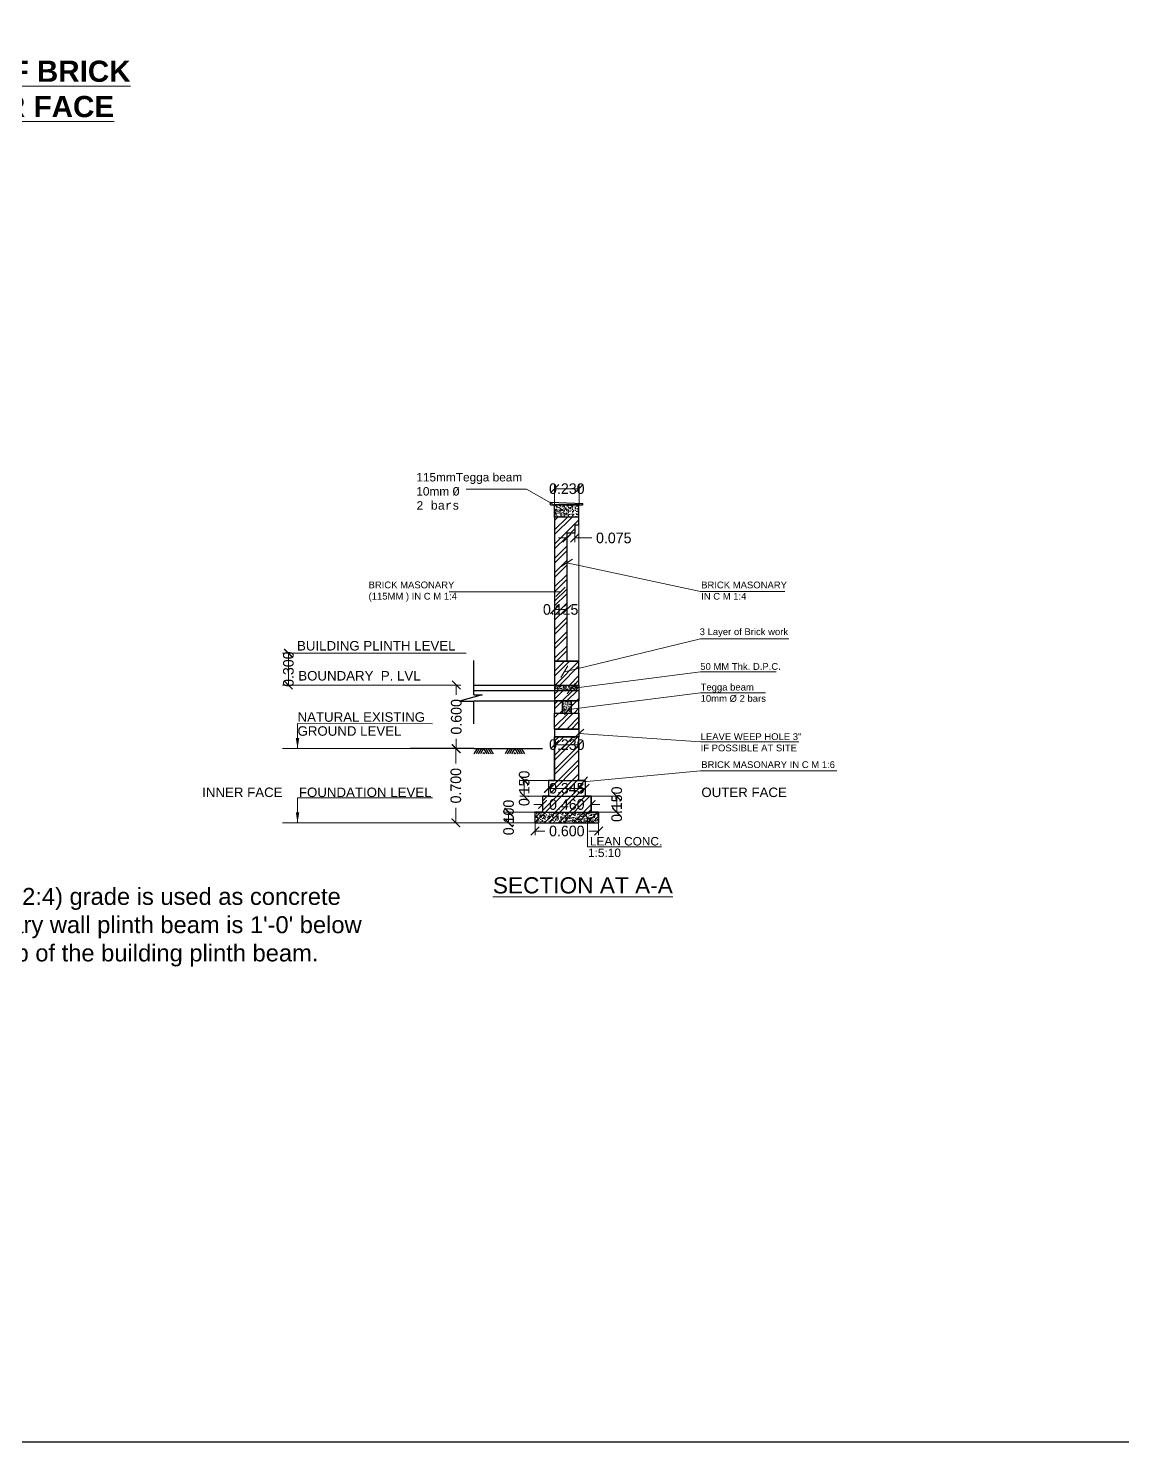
# Model space of a CAD drawing. Header units: millimetres. Extents: x 3614 to 12428, y -844 to 6844.
# Drawn here: x 5704.79 to 5715.12, y -803.27 to -789.93 of the extents above; entities that cross this region are included whole.
import ezdxf
from ezdxf.enums import TextEntityAlignment as Align

# ---------------------------------------------------------------- set-up
doc = ezdxf.new("R2010")
doc.units = ezdxf.units.MM
doc.header["$LTSCALE"] = 40
doc.header["$MEASUREMENT"] = 0
doc.header["$PDMODE"] = 32
doc.header["$PDSIZE"] = 0.02
doc.linetypes.add('DASHED', pattern=[0.75, 0.5, -0.25])
doc.layers.get('0').update_dxf_attribs({"linetype": 'CONTINUOUS', "lineweight": 20})
doc.layers.get('Defpoints').update_dxf_attribs({"linetype": 'CONTINUOUS', "lineweight": 20})
doc.layers.add('2 dpc', color=253, linetype='CONTINUOUS')
for name, color, linetype, lineweight in [('BAR1', 42, 'CONTINUOUS', 30), ('Col-Hatch', 254, 'CONTINUOUS', 13), ('Dim', 220, 'CONTINUOUS', 15), ('elevation', 7, 'CONTINUOUS', 9), ('Hatch', 42, 'CONTINUOUS', 15), ('Layer1', 12, 'CONTINUOUS', 30), ('TEXT', 7, 'CONTINUOUS', 20), ('Wall', 7, 'CONTINUOUS', 30)]:
    doc.layers.add(name, color=color, linetype=linetype, lineweight=lineweight)
doc.styles.add('ARIAL', font='arial.ttf')
doc.styles.add('DIM', font='arial.ttf')
doc.styles.add('dim-stylus bt', font='arial.ttf')
doc.styles.get("Standard").update_dxf_attribs({"font": 'txt.shx', "height": 0.03937})
doc.styles.add('Tabrej', font='GOTHIC.TTF')
doc.dimstyles.new('AA1', dxfattribs={"dimtxt": 80, "dimasz": 80, "dimexe": 0.18, "dimexo": 40, "dimgap": 20, "dimtad": 1, "dimdec": 0, "dimzin": 0, "dimdsep": 46, "dimtxsty": 'Standard', "dimblk": 'OBLIQUE', "dimcen": 0.09, "dimclrd": 256, "dimclre": 256, "dimadec": 0, "dimazin": 0, "dimtfac": 1, "dimtdec": 0, "dimtofl": 0, "dimtmove": 2, "dimatfit": 3, "dimldrblk": 'OBLIQUE', "dimfxl": 0, "dimtolj": 1, "dimtzin": 0, "dimlwd": -1, "dimlwe": -1, "dimarcsym": 0})
doc.dimstyles.new('DIMEN', dxfattribs={"dimtxt": 0.2, "dimasz": 0.25, "dimexe": 0.18, "dimexo": 0.0625, "dimgap": 0.09, "dimtad": 0, "dimdec": 3, "dimzin": 0, "dimdsep": 46, "dimtxsty": 'Tabrej', "dimcen": 0, "dimclrd": 256, "dimclre": 256, "dimclrt": 7, "dimadec": 0, "dimazin": 0, "dimtfac": 1, "dimtdec": 3, "dimtofl": 0, "dimtmove": 0, "dimatfit": 1, "dimfxl": 0, "dimtolj": 1, "dimtzin": 0, "dimlwd": -1, "dimlwe": -1, "dimarcsym": 0})

# ---------------------------------------------------------------- blocks, each defined once
blk = doc.blocks.new('_ArchTick')
at = {"color": 0, "const_width": 0.15}
blk.add_lwpolyline([(-0.5, -0.5), (0.5, 0.5)], dxfattribs=at)
blk = doc.blocks.new('*D570')
at = {"layer": 'Defpoints', "color": 0, "transparency": 16777216}
for p in [(5709.57, -797.426), (5710.17, -797.426), (5710.17, -797.504)]:
    blk.add_point(p, dxfattribs=at)
at = {"layer": 'Dim', "transparency": 16777216}
for p, q in [((5709.57, -797.43), (5709.57, -797.544)), ((5709.57, -797.504), (5709.661, -797.504)), ((5710.17, -797.504), (5710.079, -797.504)), ((5710.17, -797.43), (5710.17, -797.544))]:
    blk.add_line(p, q, dxfattribs=at)
at = {"layer": 'Dim', "transparency": 16777216, "xscale": 0.08000000000000002, "yscale": 0.08000000000000002, "zscale": 0.08000000000000002, "rotation": 180}
blk.add_blockref('_ArchTick', (5709.57, -797.504), dxfattribs=at)
at = {"layer": 'Dim', "transparency": 16777216, "xscale": 0.08000000000000002, "yscale": 0.08000000000000002, "zscale": 0.08000000000000002}
blk.add_blockref('_ArchTick', (5710.17, -797.504), dxfattribs=at)
at = {"layer": 'Dim', "color": 7, "transparency": 16777216, "insert": (5709.87, -797.504), "char_height": 0.1, "attachment_point": 5, "style": 'Tabrej'}
blk.add_mtext('\\A1;0.600', dxfattribs=at)
blk = doc.blocks.new('*D571')
at = {"layer": 'Defpoints', "color": 0, "transparency": 16777216}
for p in [(5709.321, -797.326), (5709.57, -797.326), (5709.57, -797.426)]:
    blk.add_point(p, dxfattribs=at)
at = {"layer": 'Dim', "transparency": 16777216}
for p, q in [((5709.566, -797.326), (5709.281, -797.326)), ((5709.321, -797.426), (5709.321, -797.326)), ((5709.566, -797.426), (5709.281, -797.426))]:
    blk.add_line(p, q, dxfattribs=at)
at = {"layer": 'Dim', "transparency": 16777216, "xscale": 0.08000000000000002, "yscale": 0.08000000000000002, "zscale": 0.08000000000000002}
for p, rotation in [((5709.321, -797.326), 90), ((5709.321, -797.426), 270)]:
    blk.add_blockref('_ArchTick', p, dxfattribs=dict(at, rotation=rotation))
at = {"layer": 'Dim', "color": 7, "transparency": 16777216, "insert": (5709.321, -797.376), "char_height": 0.1, "attachment_point": 5, "rotation": 90, "style": 'Tabrej'}
blk.add_mtext('\\A1;0.100', dxfattribs=at)
blk = doc.blocks.new('*D572')
at = {"layer": 'Defpoints', "color": 0, "transparency": 16777216}
for p in [(5708.823, -796.726), (5708.823, -796.726), (5708.823, -797.426)]:
    blk.add_point(p, dxfattribs=at)
at = {"layer": 'Dim', "transparency": 16777216}
for p, q in [((5708.819, -796.726), (5708.783, -796.726)), ((5708.823, -796.726), (5708.823, -796.867)), ((5708.823, -797.426), (5708.823, -797.285)), ((5708.819, -797.426), (5708.783, -797.426))]:
    blk.add_line(p, q, dxfattribs=at)
at = {"layer": 'Dim', "transparency": 16777216, "xscale": 0.08000000000000002, "yscale": 0.08000000000000002, "zscale": 0.08000000000000002}
for p, rotation in [((5708.823, -796.726), 90), ((5708.823, -797.426), 270)]:
    blk.add_blockref('_ArchTick', p, dxfattribs=dict(at, rotation=rotation))
at = {"layer": 'Dim', "color": 7, "transparency": 16777216, "insert": (5708.823, -797.076), "char_height": 0.1, "attachment_point": 5, "rotation": 90, "style": 'Tabrej'}
blk.add_mtext('\\A1;0.700', dxfattribs=at)
blk = doc.blocks.new('*D573')
at = {"layer": 'Defpoints', "color": 0, "transparency": 16777216}
for p in [(5708.823, -796.126), (5708.827, -796.126), (5708.823, -796.726)]:
    blk.add_point(p, dxfattribs=at)
at = {"layer": 'Dim', "transparency": 16777216}
for p, q in [((5708.827, -796.126), (5708.867, -796.126)), ((5708.827, -796.126), (5708.827, -796.217)), ((5708.827, -796.726), (5708.827, -796.635)), ((5708.827, -796.726), (5708.867, -796.726))]:
    blk.add_line(p, q, dxfattribs=at)
at = {"layer": 'Dim', "transparency": 16777216, "xscale": 0.08000000000000002, "yscale": 0.08000000000000002, "zscale": 0.08000000000000002}
for p, rotation in [((5708.827, -796.126), 90), ((5708.827, -796.726), 270)]:
    blk.add_blockref('_ArchTick', p, dxfattribs=dict(at, rotation=rotation))
at = {"layer": 'Dim', "color": 7, "transparency": 16777216, "insert": (5708.827, -796.426), "char_height": 0.1, "attachment_point": 5, "rotation": 90, "style": 'Tabrej'}
blk.add_mtext('\\A1;0.600', dxfattribs=at)
blk = doc.blocks.new('*D574')
at = {"layer": 'Defpoints', "color": 0, "transparency": 16777216}
for p in [(5707.243, -795.826), (5707.367, -795.826), (5707.367, -796.126)]:
    blk.add_point(p, dxfattribs=at)
at = {"layer": 'Dim', "transparency": 16777216}
for p, q in [((5707.363, -795.826), (5707.203, -795.826)), ((5707.243, -796.126), (5707.243, -795.826)), ((5707.363, -796.126), (5707.203, -796.126))]:
    blk.add_line(p, q, dxfattribs=at)
at = {"layer": 'Dim', "transparency": 16777216, "xscale": 0.08000000000000002, "yscale": 0.08000000000000002, "zscale": 0.08000000000000002}
for p, rotation in [((5707.243, -795.826), 90), ((5707.243, -796.126), 270)]:
    blk.add_blockref('_ArchTick', p, dxfattribs=dict(at, rotation=rotation))
at = {"layer": 'Dim', "color": 7, "transparency": 16777216, "insert": (5707.243, -795.976), "char_height": 0.1, "attachment_point": 5, "rotation": 90, "style": 'Tabrej'}
blk.add_mtext('\\A1;0.300', dxfattribs=at)
blk = doc.blocks.new('*D575')
at = {"layer": 'Defpoints', "color": 0, "transparency": 16777216}
for p in [(5709.64, -797.251), (5710.1, -797.251), (5710.1, -797.254)]:
    blk.add_point(p, dxfattribs=at)
at = {"layer": 'Dim', "transparency": 16777216}
for p, q in [((5709.64, -797.254), (5709.56, -797.254)), ((5709.64, -797.255), (5709.64, -797.294)), ((5710.1, -797.254), (5710.18, -797.254)), ((5710.1, -797.255), (5710.1, -797.294))]:
    blk.add_line(p, q, dxfattribs=at)
at = {"layer": 'Dim', "transparency": 16777216, "xscale": 0.08000000000000002, "yscale": 0.08000000000000002, "zscale": 0.08000000000000002}
blk.add_blockref('_ArchTick', (5709.64, -797.254), dxfattribs=at)
at = {"layer": 'Dim', "transparency": 16777216, "xscale": 0.08000000000000002, "yscale": 0.08000000000000002, "zscale": 0.08000000000000002, "rotation": 180}
blk.add_blockref('_ArchTick', (5710.1, -797.254), dxfattribs=at)
at = {"layer": 'Dim', "color": 7, "transparency": 16777216, "insert": (5709.87, -797.254), "char_height": 0.1, "attachment_point": 5, "style": 'Tabrej'}
blk.add_mtext('\\A1;0.460', dxfattribs=at)
blk = doc.blocks.new('*D576')
at = {"layer": 'Defpoints', "color": 0, "transparency": 16777216}
for p in [(5709.697, -797.101), (5710.042, -797.101), (5710.042, -797.101)]:
    blk.add_point(p, dxfattribs=at)
at = {"layer": 'Dim', "transparency": 16777216}
for p, q in [((5709.697, -797.097), (5709.697, -797.061)), ((5709.697, -797.101), (5710.042, -797.101)), ((5710.042, -797.097), (5710.042, -797.061))]:
    blk.add_line(p, q, dxfattribs=at)
at = {"layer": 'Dim', "transparency": 16777216, "xscale": 0.08000000000000002, "yscale": 0.08000000000000002, "zscale": 0.08000000000000002, "rotation": 180}
blk.add_blockref('_ArchTick', (5709.697, -797.101), dxfattribs=at)
at = {"layer": 'Dim', "transparency": 16777216, "xscale": 0.08000000000000002, "yscale": 0.08000000000000002, "zscale": 0.08000000000000002}
blk.add_blockref('_ArchTick', (5710.042, -797.101), dxfattribs=at)
at = {"layer": 'Dim', "color": 7, "transparency": 16777216, "insert": (5709.87, -797.101), "char_height": 0.1, "attachment_point": 5, "style": 'Tabrej'}
blk.add_mtext('\\A1;0.345', dxfattribs=at)
blk = doc.blocks.new('*D577')
at = {"layer": 'Defpoints', "color": 0, "transparency": 16777216}
for p in [(5710.1, -797.176), (5710.341, -797.176), (5710.1, -797.326)]:
    blk.add_point(p, dxfattribs=at)
at = {"layer": 'Dim', "transparency": 16777216}
for p, q in [((5710.104, -797.176), (5710.381, -797.176)), ((5710.341, -797.326), (5710.341, -797.176)), ((5710.104, -797.326), (5710.381, -797.326))]:
    blk.add_line(p, q, dxfattribs=at)
at = {"layer": 'Dim', "transparency": 16777216, "xscale": 0.08000000000000002, "yscale": 0.08000000000000002, "zscale": 0.08000000000000002}
for p, rotation in [((5710.341, -797.176), 90), ((5710.341, -797.326), 270)]:
    blk.add_blockref('_ArchTick', p, dxfattribs=dict(at, rotation=rotation))
at = {"layer": 'Dim', "color": 7, "transparency": 16777216, "insert": (5710.341, -797.251), "char_height": 0.1, "attachment_point": 5, "rotation": 90, "style": 'Tabrej'}
blk.add_mtext('\\A1;0.150', dxfattribs=at)
blk = doc.blocks.new('*D578')
at = {"layer": 'Defpoints', "color": 0, "transparency": 16777216}
for p in [(5709.468, -797.026), (5710.042, -797.026), (5710.042, -797.176)]:
    blk.add_point(p, dxfattribs=at)
at = {"layer": 'Dim', "transparency": 16777216}
for p, q in [((5710.038, -797.026), (5709.428, -797.026)), ((5709.468, -797.176), (5709.468, -797.026)), ((5710.038, -797.176), (5709.428, -797.176))]:
    blk.add_line(p, q, dxfattribs=at)
at = {"layer": 'Dim', "transparency": 16777216, "xscale": 0.08000000000000002, "yscale": 0.08000000000000002, "zscale": 0.08000000000000002}
for p, rotation in [((5709.468, -797.026), 90), ((5709.468, -797.176), 270)]:
    blk.add_blockref('_ArchTick', p, dxfattribs=dict(at, rotation=rotation))
at = {"layer": 'Dim', "color": 7, "transparency": 16777216, "insert": (5709.468, -797.101), "char_height": 0.1, "attachment_point": 5, "rotation": 90, "style": 'Tabrej'}
blk.add_mtext('\\A1;0.150', dxfattribs=at)
blk = doc.blocks.new('*D579')
at = {"layer": 'Defpoints', "color": 0, "transparency": 16777216}
for p in [(5709.755, -796.687), (5709.985, -796.687), (5709.985, -796.689)]:
    blk.add_point(p, dxfattribs=at)
at = {"layer": 'Dim', "transparency": 16777216}
for p, q in [((5709.755, -796.689), (5709.985, -796.689)), ((5709.755, -796.691), (5709.755, -796.729)), ((5709.985, -796.691), (5709.985, -796.729))]:
    blk.add_line(p, q, dxfattribs=at)
at = {"layer": 'Dim', "transparency": 16777216, "xscale": 0.08000000000000002, "yscale": 0.08000000000000002, "zscale": 0.08000000000000002, "rotation": 180}
blk.add_blockref('_ArchTick', (5709.755, -796.689), dxfattribs=at)
at = {"layer": 'Dim', "transparency": 16777216, "xscale": 0.08000000000000002, "yscale": 0.08000000000000002, "zscale": 0.08000000000000002}
blk.add_blockref('_ArchTick', (5709.985, -796.689), dxfattribs=at)
at = {"layer": 'Dim', "color": 7, "transparency": 16777216, "insert": (5709.87, -796.689), "char_height": 0.1, "attachment_point": 5, "style": 'Tabrej'}
blk.add_mtext('\\A1;0.230', dxfattribs=at)
blk = doc.blocks.new('*D580')
at = {"layer": 'Defpoints', "color": 0, "transparency": 16777216}
for p in [(5709.755, -795.448), (5709.87, -795.413), (5709.87, -795.448)]:
    blk.add_point(p, dxfattribs=at)
at = {"layer": 'Dim', "transparency": 16777216}
for p, q in [((5709.755, -795.444), (5709.755, -795.373)), ((5709.87, -795.444), (5709.87, -795.373)), ((5709.755, -795.413), (5709.87, -795.413))]:
    blk.add_line(p, q, dxfattribs=at)
at = {"layer": 'Dim', "transparency": 16777216, "xscale": 0.08000000000000002, "yscale": 0.08000000000000002, "zscale": 0.08000000000000002, "rotation": 180}
blk.add_blockref('_ArchTick', (5709.755, -795.413), dxfattribs=at)
at = {"layer": 'Dim', "transparency": 16777216, "xscale": 0.08000000000000002, "yscale": 0.08000000000000002, "zscale": 0.08000000000000002}
blk.add_blockref('_ArchTick', (5709.87, -795.413), dxfattribs=at)
at = {"layer": 'Dim', "color": 7, "transparency": 16777216, "insert": (5709.812, -795.413), "char_height": 0.1, "attachment_point": 5, "style": 'Tabrej'}
blk.add_mtext('\\A1;0.115', dxfattribs=at)
blk = doc.blocks.new('*D581')
at = {"layer": 'Defpoints', "color": 0, "transparency": 16777216}
for p in [(5709.87, -794.691), (5709.945, -794.691), (5709.945, -794.738)]:
    blk.add_point(p, dxfattribs=at)
at = {"layer": 'Dim', "transparency": 16777216}
for p, q in [((5709.87, -794.695), (5709.87, -794.778)), ((5709.945, -794.695), (5709.945, -794.778)), ((5709.87, -794.738), (5709.79, -794.738)), ((5709.945, -794.738), (5710.105, -794.738))]:
    blk.add_line(p, q, dxfattribs=at)
at = {"layer": 'Dim', "transparency": 16777216, "xscale": 0.08000000000000002, "yscale": 0.08000000000000002, "zscale": 0.08000000000000002}
blk.add_blockref('_ArchTick', (5709.87, -794.738), dxfattribs=at)
at = {"layer": 'Dim', "transparency": 16777216, "xscale": 0.08000000000000002, "yscale": 0.08000000000000002, "zscale": 0.08000000000000002, "rotation": 180}
blk.add_blockref('_ArchTick', (5709.945, -794.738), dxfattribs=at)
at = {"layer": 'Dim', "color": 7, "transparency": 16777216, "insert": (5710.313, -794.738), "char_height": 0.1, "attachment_point": 5, "style": 'Tabrej'}
blk.add_mtext('\\A1;0.075', dxfattribs=at)
blk = doc.blocks.new('*D582')
at = {"layer": 'Defpoints', "color": 0, "transparency": 16777216}
for p in [(5709.985, -794.273), (5709.755, -794.426), (5709.985, -794.426)]:
    blk.add_point(p, dxfattribs=at)
at = {"layer": 'Dim', "transparency": 16777216}
for p, q in [((5709.755, -794.422), (5709.755, -794.233)), ((5709.755, -794.273), (5709.985, -794.273)), ((5709.985, -794.422), (5709.985, -794.233))]:
    blk.add_line(p, q, dxfattribs=at)
at = {"layer": 'Dim', "transparency": 16777216, "xscale": 0.08000000000000002, "yscale": 0.08000000000000002, "zscale": 0.08000000000000002, "rotation": 180}
blk.add_blockref('_ArchTick', (5709.755, -794.273), dxfattribs=at)
at = {"layer": 'Dim', "transparency": 16777216, "xscale": 0.08000000000000002, "yscale": 0.08000000000000002, "zscale": 0.08000000000000002}
blk.add_blockref('_ArchTick', (5709.985, -794.273), dxfattribs=at)
at = {"layer": 'Dim', "color": 7, "transparency": 16777216, "insert": (5709.87, -794.273), "char_height": 0.1, "attachment_point": 5, "style": 'Tabrej'}
blk.add_mtext('\\A1;0.230', dxfattribs=at)

msp = doc.modelspace()

# ---------------------------------------------------------------- hatches: boundary and pattern name
at = {"layer": 'BAR1'}
h = msp.add_hatch(color=256, dxfattribs=at)
h.paths.add_polyline_path([(5709.8675, -794.4613, 1), (5709.8675, -794.4713, 1)])
h.paths.add_polyline_path([(5709.8675, -794.5013, 1), (5709.8675, -794.5113, 1)])
h = msp.add_hatch(color=256, dxfattribs=at)
h.paths.add_polyline_path([(5709.8447, -796.3609, 1), (5709.8547, -796.3609, 1)])
h.paths.add_polyline_path([(5709.8847, -796.3609, 1), (5709.8947, -796.3609, 1)])
at = {"layer": 'Col-Hatch'}
h = msp.add_hatch(dxfattribs=at)
h.set_pattern_fill('AR-CONC', color=256, scale=0.0003, style=0)
h.set_pattern_definition([(50, (1938.132374, -1687.527686), (0.0546554007, -0.00478172566), [0.005715, -0.062865]), (355, (1938.132374, -1687.527686), (-0.0105728478, 0.0573169929), [0.004572, -0.050292]), (100.451, (1938.13693, -1687.528084), (0.0440827505, 0.05253500635), [0.004857, -0.053427]), (46.1842, (1938.132374, -1687.512446), (0.0813237123, -0.0126126984), [0.0085725, -0.0942975]), (96.6356, (1938.13915, -1687.5135), (0.0712212703, 0.0742276668), [0.0072855, -0.0801405]), (351.184, (1938.13237, -1687.512446), (0.0712213817, 0.0742275354), [0.006858, -0.075438]), (21, (1938.139994, -1687.516256), (0.04548446395, -0.03067965555), [0.005715, -0.062865]), (326, (1938.139994, -1687.516256), (0.0185406085, 0.0552563898), [0.004572, -0.050292]), (71.4514, (1938.143784, -1687.51881), (0.0640249472, 0.0245768573), [0.004857, -0.053427]), (37.5, (1938.132374, -1687.527686), (0.00092658098, 0.02536651166), [0, -0.0496824, 0, -0.051054, 0, -0.0504825]), (7.5, (1938.132374, -1687.527686), (0.02004589875, 0.03005417245), [0, -0.0291084, 0, -0.0485394, 0, -0.0192405]), (327.5, (1938.115381, -1687.527686), (0.04067717855, -0.0017186232), [0, -0.01905, 0, -0.059436, 0, -0.078867]), (317.5, (1938.10776, -1687.527686), (0.0444387544, 0.0076279473), [0, -0.024765, 0, -0.0394716, 0, -0.056007])])
h.paths.add_polyline_path([(5709.9847, -794.5409), (5709.9847, -794.4259), (5709.9097, -794.4259), (5709.8297, -794.4259), (5709.7547, -794.4259), (5709.7547, -794.5409)])
h = msp.add_hatch(dxfattribs=at)
h.set_pattern_fill('AR-CONC', color=256, scale=0.0002, style=0)
h.set_pattern_definition([(50, (1970.42115, -1832.536894), (0.0364369338, -0.0031878171), [0.00381, -0.04191]), (355, (1970.42115, -1832.536894), (-0.0070485652, 0.03821132858), [0.003048, -0.033528]), (100.451, (1970.424188, -1832.53716), (0.02938850033, 0.03502333756), [0.003238, -0.035618]), (46.1842, (1970.42115, -1832.526734), (0.0542158082, -0.0084084656), [0.005715, -0.062865]), (96.6356, (1970.42567, -1832.527435), (0.0474808469, 0.0494851112), [0.004857, -0.053427]), (351.184, (1970.42115, -1832.526734), (0.0474809212, 0.0494850236), [0.004572, -0.050292]), (21, (1970.42623, -1832.529274), (0.03032297597, -0.0204531037), [0.00381, -0.04191]), (326, (1970.42623, -1832.529274), (0.01236040567, 0.03683759322), [0.003048, -0.033528]), (71.4514, (1970.428758, -1832.53098), (0.04268329815, 0.01638457154), [0.003238, -0.035618]), (37.5, (1970.421151, -1832.536894), (0.00061772065, 0.016911007775), [0, -0.0331216, 0, -0.034036, 0, -0.033655]), (7.5, (1970.421151, -1832.536894), (0.0133639325, 0.02003611496), [0, -0.0194056, 0, -0.0323596, 0, -0.012827]), (327.5, (1970.409823, -1832.536894), (0.027118119033, -0.0011457488), [0, -0.0127, 0, -0.039624, 0, -0.052578]), (317.5, (1970.404743, -1832.536894), (0.02962583628, 0.0050852982), [0, -0.01651, 0, -0.0263144, 0, -0.037338])])
h.paths.add_polyline_path([(5709.7547, -796.1259), (5709.7547, -796.1759), (5709.9847, -796.1759), (5709.9847, -796.1259)])
h = msp.add_hatch(dxfattribs=at)
h.set_pattern_fill('AR-CONC', color=256, scale=0.003, style=0)
h.set_pattern_definition([(50, (4934.280954, -297.430978), (0.02151780548, -0.00188256405), [0.00225, -0.02475]), (355, (4934.280954, -297.430978), (-0.00416254, 0.022565764), [0.0018, -0.0198]), (100.4514, (4934.282747, -297.431135), (0.01735528145, 0.02068318626), [0.0019122057, -0.02103426336]), (46.1842, (4934.280954, -297.424978), (0.03201723146, -0.0049655704), [0.003375, -0.037125]), (96.6356, (4934.283622, -297.42539), (0.0280398812, 0.0292235361), [0.0028683086, -0.03155139]), (351.1842, (4934.280954, -297.424978), (0.0280398584, 0.029223558), [0.0027, -0.0297]), (21, (4934.283954, -297.426478), (0.01790721156, -0.01207856672), [0.00225, -0.02475]), (326, (4934.283954, -297.426478), (0.00729945996, 0.02175450135), [0.0018, -0.0198]), (71.4514, (4934.285446, -297.427484), (0.02520667886, 0.0096759149), [0.0019122057, -0.02103426336]), (37.5, (4934.280954, -297.430978), (0.00036479566, 0.009986815615), [0, -0.01956, 0, -0.0201, 0, -0.019875]), (7.5, (4934.280954, -297.430978), (0.00789208612, 0.01183235136), [0, -0.01146, 0, -0.01911, 0, -0.007575]), (327.5, (4934.274264, -297.430978), (0.016014673085, -0.00067664615), [0, -0.0075, 0, -0.0234, 0, -0.03105]), (317.5, (4934.271264, -297.430978), (0.01749558508, 0.00300314947), [0, -0.00975, 0, -0.01554, 0, -0.02205])])
h.paths.add_polyline_path([(5709.8547, -796.3609, -1), (5709.8447, -796.3609, -1)], flags=16)
h.paths.add_polyline_path([(5709.8947, -796.3609, -1), (5709.8847, -796.3609, -1)], flags=16)
h.paths.add_polyline_path([(5709.8297, -796.3909), (5709.9097, -796.3909), (5709.9097, -796.2759), (5709.8297, -796.2759)])
h = msp.add_hatch(dxfattribs=at)
h.set_pattern_fill('AR-CONC', color=256, scale=0.0003, style=0)
h.set_pattern_definition([(50, (1970.42115, -1832.536894), (0.0546554007, -0.00478172566), [0.005715, -0.062865]), (355, (1970.42115, -1832.536894), (-0.0105728478, 0.0573169929), [0.004572, -0.050292]), (100.451, (1970.425706, -1832.537293), (0.0440827505, 0.05253500635), [0.004857, -0.053427]), (46.1842, (1970.42115, -1832.521654), (0.0813237123, -0.0126126984), [0.0085725, -0.0942975]), (96.6356, (1970.42793, -1832.522705), (0.0712212703, 0.0742276668), [0.0072855, -0.0801405]), (351.184, (1970.42115, -1832.521654), (0.0712213817, 0.0742275354), [0.006858, -0.075438]), (21, (1970.42877, -1832.525464), (0.04548446395, -0.03067965555), [0.005715, -0.062865]), (326, (1970.42877, -1832.525464), (0.0185406085, 0.0552563898), [0.004572, -0.050292]), (71.4514, (1970.43256, -1832.52802), (0.0640249472, 0.0245768573), [0.004857, -0.053427]), (37.5, (1970.421151, -1832.536894), (0.00092658098, 0.02536651166), [0, -0.0496824, 0, -0.051054, 0, -0.0504825]), (7.5, (1970.42115, -1832.536894), (0.02004589875, 0.03005417245), [0, -0.0291084, 0, -0.0485394, 0, -0.0192405]), (327.5, (1970.404159, -1832.536894), (0.04067717855, -0.0017186232), [0, -0.01905, 0, -0.059436, 0, -0.078867]), (317.5, (1970.39654, -1832.536894), (0.0444387544, 0.0076279473), [0, -0.024765, 0, -0.0394716, 0, -0.056007])])
h.paths.add_polyline_path([(5709.5697, -797.3259), (5709.5697, -797.4259), (5710.1697, -797.4259), (5710.1697, -797.3259)])
at = {"layer": 'Hatch'}
h = msp.add_hatch(dxfattribs=at)
h.set_pattern_fill('ANSI32', color=256, scale=0.01, style=0)
h.set_pattern_definition([(45, (1938.13237, -1687.52769), (-0.067351921, 0.067351921), []), (45, (1938.17728, -1687.52769), (-0.067351921, 0.067351921), [])])
h.paths.add_polyline_path([(5709.7547, -795.9009), (5709.8697, -795.9009), (5709.8697, -794.6909), (5709.9447, -794.6909), (5709.9447, -794.6159), (5709.9847, -794.6159), (5709.9847, -794.5409), (5709.7547, -794.5409)])
h = msp.add_hatch(dxfattribs=at)
h.set_pattern_fill('ANSI32', color=256, scale=0.01, style=0)
h.set_pattern_definition([(45, (1938.48651, -1687.70001), (-0.067351921, 0.067351921), []), (45, (1938.53141, -1687.70001), (-0.067351921, 0.067351921), [])])
h.paths.add_polyline_path([(5709.9847, -796.1259), (5709.9847, -795.9009), (5709.7547, -795.9009), (5709.7547, -796.1259)])
h = msp.add_hatch(dxfattribs=at)
h.set_pattern_fill('ANSI32', color=256, scale=0.01, style=0)
h.set_pattern_definition([(45, (1969.95479, -1720.70281), (-0.067351921, 0.067351921), []), (45, (1969.99969, -1720.70281), (-0.067351921, 0.067351921), [])])
h.paths.add_polyline_path([(5709.7547, -796.1759), (5709.7547, -796.2759), (5709.8297, -796.2759), (5709.9097, -796.2759), (5709.9847, -796.2759), (5709.9847, -796.1759)])
h = msp.add_hatch(dxfattribs=at)
h.set_pattern_fill('ANSI32', color=256, scale=0.01, style=0)
h.set_pattern_definition([(45, (1970.42115, -1832.53689), (-0.067351921, 0.067351921), []), (45, (1970.46605, -1832.53689), (-0.067351921, 0.067351921), [])])
h.paths.add_polyline_path([(5709.9097, -796.3909), (5709.9847, -796.3909), (5709.9847, -796.2759), (5709.9097, -796.2759)])
h.paths.add_polyline_path([(5709.8297, -796.2759), (5709.7547, -796.2759), (5709.7547, -796.3909), (5709.8297, -796.3909)])
h = msp.add_hatch(dxfattribs=at)
h.set_pattern_fill('ANSI32', color=256, scale=0.01, style=0)
h.set_pattern_definition([(45, (1937.29387, -1686.32052), (-0.067351921, 0.067351921), []), (45, (1937.33878, -1686.32052), (-0.067351921, 0.067351921), [])])
h.paths.add_polyline_path([(5709.9847, -796.6159), (5709.7547, -796.6159), (5709.7547, -797.0259), (5709.7147, -797.0259), (5709.7147, -797.1759), (5709.6397, -797.1759), (5709.6397, -797.3259), (5709.5697, -797.3259), (5709.5697, -797.4259), (5710.1697, -797.4259), (5710.1697, -797.3259), (5710.0997, -797.3259), (5710.0997, -797.1759), (5710.0247, -797.1759), (5710.0247, -797.0259), (5709.9847, -797.0259)])
h.paths.add_polyline_path([(5709.7547, -796.3909), (5709.9847, -796.3909), (5709.9847, -796.5409), (5709.7547, -796.5409)])

# ---------------------------------------------------------------- linework, layer by layer
at = {"layer": '2 dpc'}
for p, q in [((5709.7172, -794.3984), (5710.0222, -794.4122)), ((5710.0108, -794.4228), (5710.0108, -794.4259)), ((5710.017, -794.4228), (5710.017, -794.4259)), ((5710.017, -794.4259), (5710.0222, -794.4259)), ((5708.9936, -796.7259), (5708.3909, -796.7259)), ((5709.9847, -796.6159), (5709.7547, -796.6159)), ((5709.7547, -796.6159), (5709.7547, -797.0259)), ((5709.9847, -797.0259), (5709.9847, -796.6159)), ((5709.7547, -797.0259), (5709.6972, -797.0259)), ((5709.6972, -797.0259), (5709.6972, -797.1759)), ((5710.0422, -797.0259), (5709.9847, -797.0259)), ((5710.0422, -797.0259), (5710.0422, -797.1759)), ((5709.7147, -797.1759), (5709.6397, -797.1759)), ((5709.6397, -797.1759), (5709.6397, -797.3259)), ((5710.0997, -797.1759), (5710.0247, -797.1759)), ((5710.0997, -797.3259), (5710.0997, -797.1759)), ((5709.6397, -797.3259), (5709.5697, -797.3259)), ((5709.5697, -797.3259), (5709.5697, -797.4259)), ((5710.1697, -797.3259), (5710.0997, -797.3259)), ((5710.1697, -797.4259), (5710.1697, -797.3259)), ((5709.5697, -797.4259), (5710.1697, -797.4259))]:
    msp.add_line(p, q, dxfattribs=at)
msp.add_lwpolyline([(5709.7547, -796.3909), (5709.9847, -796.3909), (5709.9847, -796.5409), (5709.7547, -796.5409)], close=True, dxfattribs=at)
msp.add_lwpolyline([(5709.7547, -796.6159), (5709.9847, -796.6159)], dxfattribs=at)
at = {"layer": 'BAR1'}
for centre in [(5709.8675, -794.5063), (5709.8497, -796.3609), (5709.8897, -796.3609)]:
    msp.add_circle(centre, 0.005, dxfattribs=at)
at = {"layer": 'elevation'}
msp.add_line((5709.9847, -794.6159), (5709.9847, -795.9009), dxfattribs=at)
at = {"layer": 'Layer1'}
for p, q in [((5709.7547, -796.5409), (5709.9847, -796.5409)), ((5709.7547, -796.5409), (5709.7547, -796.6159)), ((5709.9847, -796.5409), (5709.9847, -796.6159)), ((5709.7547, -796.6159), (5709.9847, -796.6159))]:
    msp.add_line(p, q, dxfattribs=at)
at = {"layer": 'TEXT', "linetype": 'DASHED', "ltscale": 10}
for p, q in [((5707.1875, -795.8259), (5708.9191, -795.8259)), ((5707.1875, -796.1259), (5708.8696, -796.1259)), ((5707.1875, -796.7259), (5708.9191, -796.7259)), ((5707.1875, -797.4259), (5709.5697, -797.4259))]:
    msp.add_line(p, q, dxfattribs=at)
at = {"layer": 'TEXT'}
msp.add_line((5708.8231, -796.4417), (5708.8231, -796.4417), dxfattribs=at)
at = {"layer": 'Wall'}
for p, q in [((5709.7172, -794.4259), (5709.7172, -794.3984)), ((5709.7172, -794.4259), (5710.0108, -794.4259)), ((5709.7547, -794.5409), (5709.7547, -794.4259)), ((5709.8297, -794.4259), (5709.7547, -794.4259)), ((5709.9097, -794.4259), (5709.8297, -794.4259)), ((5709.9847, -794.4259), (5709.9097, -794.4259)), ((5709.9847, -794.5409), (5709.9847, -794.4259)), ((5710.0108, -794.4228), (5710.017, -794.4228)), ((5710.0222, -794.4259), (5710.0222, -794.4122)), ((5709.9847, -794.5409), (5709.7547, -794.5409)), ((5709.7547, -794.5409), (5709.7547, -795.9009)), ((5709.9847, -794.6159), (5709.9847, -794.5409)), ((5709.9447, -794.6909), (5709.8697, -794.6909)), ((5709.8697, -794.6909), (5709.8697, -795.9009)), ((5709.9847, -794.6159), (5709.9447, -794.6159)), ((5709.9447, -794.6159), (5709.9447, -794.6909)), ((5708.9936, -796.2193), (5708.9936, -795.8947)), ((5709.7547, -795.9009), (5709.9847, -795.9009)), ((5708.9936, -796.1259), (5709.9847, -796.1259)), ((5708.9936, -796.1759), (5709.9847, -796.1759)), ((5709.7547, -796.1259), (5709.7547, -796.2759)), ((5709.9847, -796.1259), (5709.9847, -796.2759)), ((5709.0702, -796.2193), (5708.858, -796.2782)), ((5708.858, -796.2782), (5708.9936, -796.2782)), ((5708.9936, -796.2193), (5709.0702, -796.2193)), ((5708.9936, -796.2759), (5709.7547, -796.2759)), ((5708.9936, -796.4917), (5708.9936, -796.2782)), ((5709.7547, -796.2759), (5709.9847, -796.2759)), ((5709.9097, -796.2759), (5709.8297, -796.2759)), ((5709.9847, -796.2759), (5709.9097, -796.2759)), ((5709.9097, -796.2759), (5709.9097, -796.3909)), ((5709.9847, -796.3909), (5709.9847, -796.2759)), ((5709.7547, -796.5409), (5709.7547, -796.3909)), ((5709.7547, -796.3909), (5709.9847, -796.3909)), ((5709.9847, -796.5409), (5709.9847, -796.3909)), ((5708.9936, -796.7259), (5709.6397, -796.7259)), ((5709.0233, -796.7259), (5708.9936, -796.7767)), ((5709.0439, -796.7259), (5709.0142, -796.7767)), ((5709.0645, -796.7259), (5709.0348, -796.7767)), ((5709.085, -796.7259), (5709.0554, -796.7767)), ((5709.085, -796.7259), (5709.1147, -796.7767)), ((5709.1056, -796.7259), (5709.1353, -796.7767)), ((5709.1262, -796.7259), (5709.1559, -796.7767)), ((5709.1468, -796.7259), (5709.1765, -796.7767)), ((5709.3164, -796.7259), (5709.2867, -796.7767)), ((5709.337, -796.7259), (5709.3073, -796.7767)), ((5709.3576, -796.7259), (5709.3279, -796.7767)), ((5709.3782, -796.7259), (5709.3485, -796.7767)), ((5709.3782, -796.7259), (5709.4078, -796.7767)), ((5709.3988, -796.7259), (5709.4284, -796.7767)), ((5709.4193, -796.7259), (5709.449, -796.7767)), ((5709.4399, -796.7259), (5709.4696, -796.7767)), ((5709.7547, -797.0259), (5709.7547, -796.6159)), ((5709.9847, -797.0259), (5709.9847, -796.6159)), ((5709.085, -796.7612), (5709.076, -796.7767)), ((5709.085, -796.7612), (5709.0941, -796.7767)), ((5709.1056, -796.7612), (5709.1147, -796.7767)), ((5709.3782, -796.7612), (5709.3691, -796.7767)), ((5709.3782, -796.7612), (5709.3872, -796.7767)), ((5709.3988, -796.7612), (5709.4078, -796.7767)), ((5709.7147, -797.0259), (5710.0247, -797.0259)), ((5709.6397, -797.1759), (5709.6397, -797.3259)), ((5709.6397, -797.1759), (5710.0997, -797.1759)), ((5710.0997, -797.1759), (5710.0997, -797.3259)), ((5709.5697, -797.3259), (5710.1697, -797.3259)), ((5709.5697, -797.3259), (5709.5697, -797.4259)), ((5710.1697, -797.3259), (5710.1697, -797.4259)), ((5709.5697, -797.4259), (5710.1697, -797.4259))]:
    msp.add_line(p, q, dxfattribs=at)
at = {"layer": 'Wall', "ltscale": 0.05}
msp.add_lwpolyline([(5725.4444, -773.9179), (5686.762, -773.9179), (5686.762, -803.268), (5725.4444, -803.268)], close=True, dxfattribs=at)
at = {"layer": 'Wall'}
msp.add_lwpolyline([(5709.9847, -795.9009), (5709.7547, -795.9009), (5709.7547, -796.1259), (5709.9847, -796.1259)], close=True, dxfattribs=at)
msp.add_lwpolyline([(5709.8297, -796.3909), (5709.8297, -796.2759), (5709.7547, -796.2759), (5709.7547, -796.3909)], dxfattribs=at)

# ---------------------------------------------------------------- texts
at = {"layer": 'TEXT', "style": 'ARIAL'}
for s, height, p in [(' BUILDING PLINTH LEVEL', 0.0896, (5708.0544, -795.7551)), ('BOUNDARY  P. LVL', 0.0896, (5707.9132, -796.0384)), ('NATURAL EXISTING', 0.0896, (5707.9304, -796.4277)), ('GROUND LEVEL', 0.0896, (5707.819, -796.5598)), ('INNER FACE', 0.0896, (5706.8082, -797.1384)), ('FOUNDATION LEVEL', 0.0896, (5707.9676, -797.1384)), ('OUTER FACE', 0.0896, (5711.5431, -797.1384)), (' LEAN CONC.', 0.08, (5710.4137, -797.6003)), (' 1:5:10', 0.08, (5710.21, -797.7095))]:
    msp.add_text(s, height=height, dxfattribs=at).set_placement(p, align=Align.MIDDLE)
at = {"layer": 'TEXT', "insert": (5704.2401, -790.2323), "char_height": 0.2, "width": 4.202516, "attachment_point": 2}
msp.add_mtext('{\\fArial|b1|i0|c0|p34;\\LELEVATION OF BRICK WALL-OUTER FACE}', dxfattribs=at)
at = {"layer": 'TEXT'}
for s, insert, char_height, width, attachment_point, style in [('115mmTegga beam \\P10mm {\\fLucida Console|b0|i0|c0|p49;Ø \\P2 bars}', (5708.4496, -794.1241), 0.08, 4.202516, 1, 'ARIAL'), ('{\\H0.8x;BRICK MASONARY \\P(115MM ) IN C M 1:4}', (5707.9989, -795.2437), 0.08, 1.387634, 4, 'ARIAL'), ('{\\H0.8x;BRICK MASONARY\\PIN C M 1:4}', (5711.1378, -795.2351), 0.08, 1.387634, 4, 'ARIAL'), ('{\\H0.8x;3 Layer of Brick work}  ', (5711.1238, -795.6322), 0.08, 1.387634, 4, 'ARIAL'), ('{\\H0.8x;50 MM Thk. D.P.C.}  ', (5711.1295, -795.9512), 0.08, 1.387634, 4, 'ARIAL'), ('Tegga beam \\P10mm Ø 2 bars', (5711.1328, -796.2), 0.064, 1.387634, 4, 'ARIAL'), ('{\\H0.8x;LEAVE WEEP HOLE 3"\\PIF POSSIBLE AT SITE}', (5711.1328, -796.6667), 0.08, 1.387634, 4, 'ARIAL'), ('{\\H0.8x;BRICK MASONARY IN C M 1:6}', (5711.1387, -796.8777), 0.08, 1.387634, 4, 'ARIAL'), ("                NOTE  :-\\P                1.M15 (1:2:4) grade is used as concrete \\P                2.Boundary wall plinth beam is 1'-0' below        \\P                   from top of the building plinth beam.", (5702.7926, -797.7743), 0.16, 12.191001, 1, 'DIM'), ('{\\LSECTION AT A-A}', (5710.0213, -798.0175), 0.153069, 6.316894, 5, 'dim-stylus bt')]:
    msp.add_mtext(s, dxfattribs=dict(at, insert=insert, char_height=char_height, width=width, attachment_point=attachment_point, style=style))

# ---------------------------------------------------------------- dimensions: what is measured, and where the dimension line sits
at = {"layer": 'Dim'}
for base, p1, p2, picture, middle in [((5709.9847, -794.2729), (5709.7547, -794.4259), (5709.9847, -794.4259), '*D582', (5709.8697, -794.2729)), ((5709.8697, -795.4135), (5709.7547, -795.4482), (5709.8697, -795.4482), '*D580', (5709.8122, -795.4135)), ((5709.9847, -796.6888), (5709.7547, -796.6874), (5709.9847, -796.6874), '*D579', (5709.8697, -796.6888)), ((5710.0422, -797.1009), (5709.6972, -797.1009), (5710.0422, -797.1009), '*D576', (5709.8697, -797.1009))]:
    dim = msp.add_linear_dim(base=base, p1=p1, p2=p2, dimstyle='DIMEN', override={"dimscale": 0.4, "dimtxt": 0.25, "dimasz": 0.2, "dimexe": 0.1, "dimexo": 0.01, "dimgap": 0.1, "dimblk1": 'ArchTick', "dimblk2": 'ArchTick', "dimsah": 1}, dxfattribs=at)
    dim.commit()
    dim.dimension.update_dxf_attribs({"geometry": picture, "text_midpoint": middle, "dimtype": 160})
for base, p1, p2, picture, middle in [((5709.9447, -794.7381), (5709.8697, -794.6909), (5709.9447, -794.6909), '*D581', (5710.313, -794.7381)), ((5710.0997, -797.2536), (5709.6397, -797.2509), (5710.0997, -797.2509), '*D575', (5709.8697, -797.2536)), ((5710.1697, -797.5044), (5709.5697, -797.4259), (5710.1697, -797.4259), '*D570', (5709.8697, -797.5044))]:
    dim = msp.add_linear_dim(base=base, p1=p1, p2=p2, dimstyle='DIMEN', override={"dimscale": 0.4, "dimtxt": 0.25, "dimasz": 0.2, "dimexe": 0.1, "dimexo": 0.01, "dimgap": 0.1, "dimblk1": 'ArchTick', "dimblk2": 'ArchTick', "dimsah": 1}, dxfattribs=at)
    dim.commit()
    dim.dimension.update_dxf_attribs({"geometry": picture, "text_midpoint": middle})
for base, p1, p2, picture, middle in [((5707.2427, -795.8259), (5707.3666, -796.1259), (5707.3666, -795.8259), '*D574', (5707.2427, -795.9759)), ((5709.4678, -797.0259), (5710.0422, -797.1759), (5710.0422, -797.0259), '*D578', (5709.4678, -797.1009)), ((5710.3414, -797.1759), (5710.0997, -797.3259), (5710.0997, -797.1759), '*D577', (5710.3414, -797.2509)), ((5709.3209, -797.3259), (5709.5697, -797.4259), (5709.5697, -797.3259), '*D571', (5709.3209, -797.3759))]:
    dim = msp.add_linear_dim(base=base, p1=p1, p2=p2, angle=90, dimstyle='DIMEN', override={"dimscale": 0.4, "dimtxt": 0.25, "dimasz": 0.2, "dimexe": 0.1, "dimexo": 0.01, "dimgap": 0.1, "dimblk1": 'ArchTick', "dimblk2": 'ArchTick', "dimsah": 1}, dxfattribs=at)
    dim.commit()
    dim.dimension.update_dxf_attribs({"geometry": picture, "text_midpoint": middle, "dimtype": 160})
for base, p1, p2, picture, middle in [((5708.827, -796.1259), (5708.8231, -796.7259), (5708.8231, -796.1259), '*D573', (5708.827, -796.4259)), ((5708.8231, -796.7259), (5708.8231, -797.4259), (5708.8231, -796.7259), '*D572', (5708.8231, -797.0759))]:
    dim = msp.add_linear_dim(base=base, p1=p1, p2=p2, angle=90, dimstyle='DIMEN', override={"dimscale": 0.4, "dimtxt": 0.25, "dimasz": 0.2, "dimexe": 0.1, "dimexo": 0.01, "dimgap": 0.1, "dimblk1": 'ArchTick', "dimblk2": 'ArchTick', "dimsah": 1}, dxfattribs=at)
    dim.commit()
    dim.dimension.update_dxf_attribs({"geometry": picture, "text_midpoint": middle})

# ---------------------------------------------------------------- leaders
at = {"layer": 'Dim', "ltscale": 0.04}
for points in [[(5709.8394, -794.4754), (5709.488, -794.276), (5708.9189, -794.276)], [(5709.8697, -794.9711), (5711.1328, -795.2433), (5711.9259, -795.2433)], [(5709.8104, -795.2465), (5708.7594, -795.2465)], [(5709.8474, -795.9999), (5711.1328, -795.6899), (5711.9653, -795.6899)], [(5709.9122, -796.1592), (5711.1328, -796.0019), (5711.8456, -796.0019)], [(5709.8862, -796.3574), (5711.1328, -796.2), (5711.7444, -796.2)], [(5709.9829, -796.5847), (5711.1328, -796.6619), (5712.0581, -796.6619)], [(5710.0246, -797.0403), (5711.1328, -796.936), (5712.4178, -796.936)], [(5710.0642, -797.3754), (5710.0642, -797.654), (5710.7649, -797.654)]]:
    msp.add_leader(points, dimstyle='AA1', override={"dimasz": 0.09, "dimgap": 2, "dimtad": 0}, dxfattribs=at)
at = {"layer": 'Dim'}
for points in [[(5707.3287, -796.7259), (5707.3288, -796.4902), (5708.6015, -796.4905)], [(5707.3287, -797.4259), (5707.3288, -797.1902), (5708.6015, -797.1905)]]:
    msp.add_leader(points, dimstyle='DIMEN', override={"dimscale": 0.5, "dimtxt": 0.25, "dimasz": 0.2, "dimexe": 0.1, "dimexo": 0.01, "dimgap": 0.1}, dxfattribs=at)

doc.saveas('drawing.dxf')
